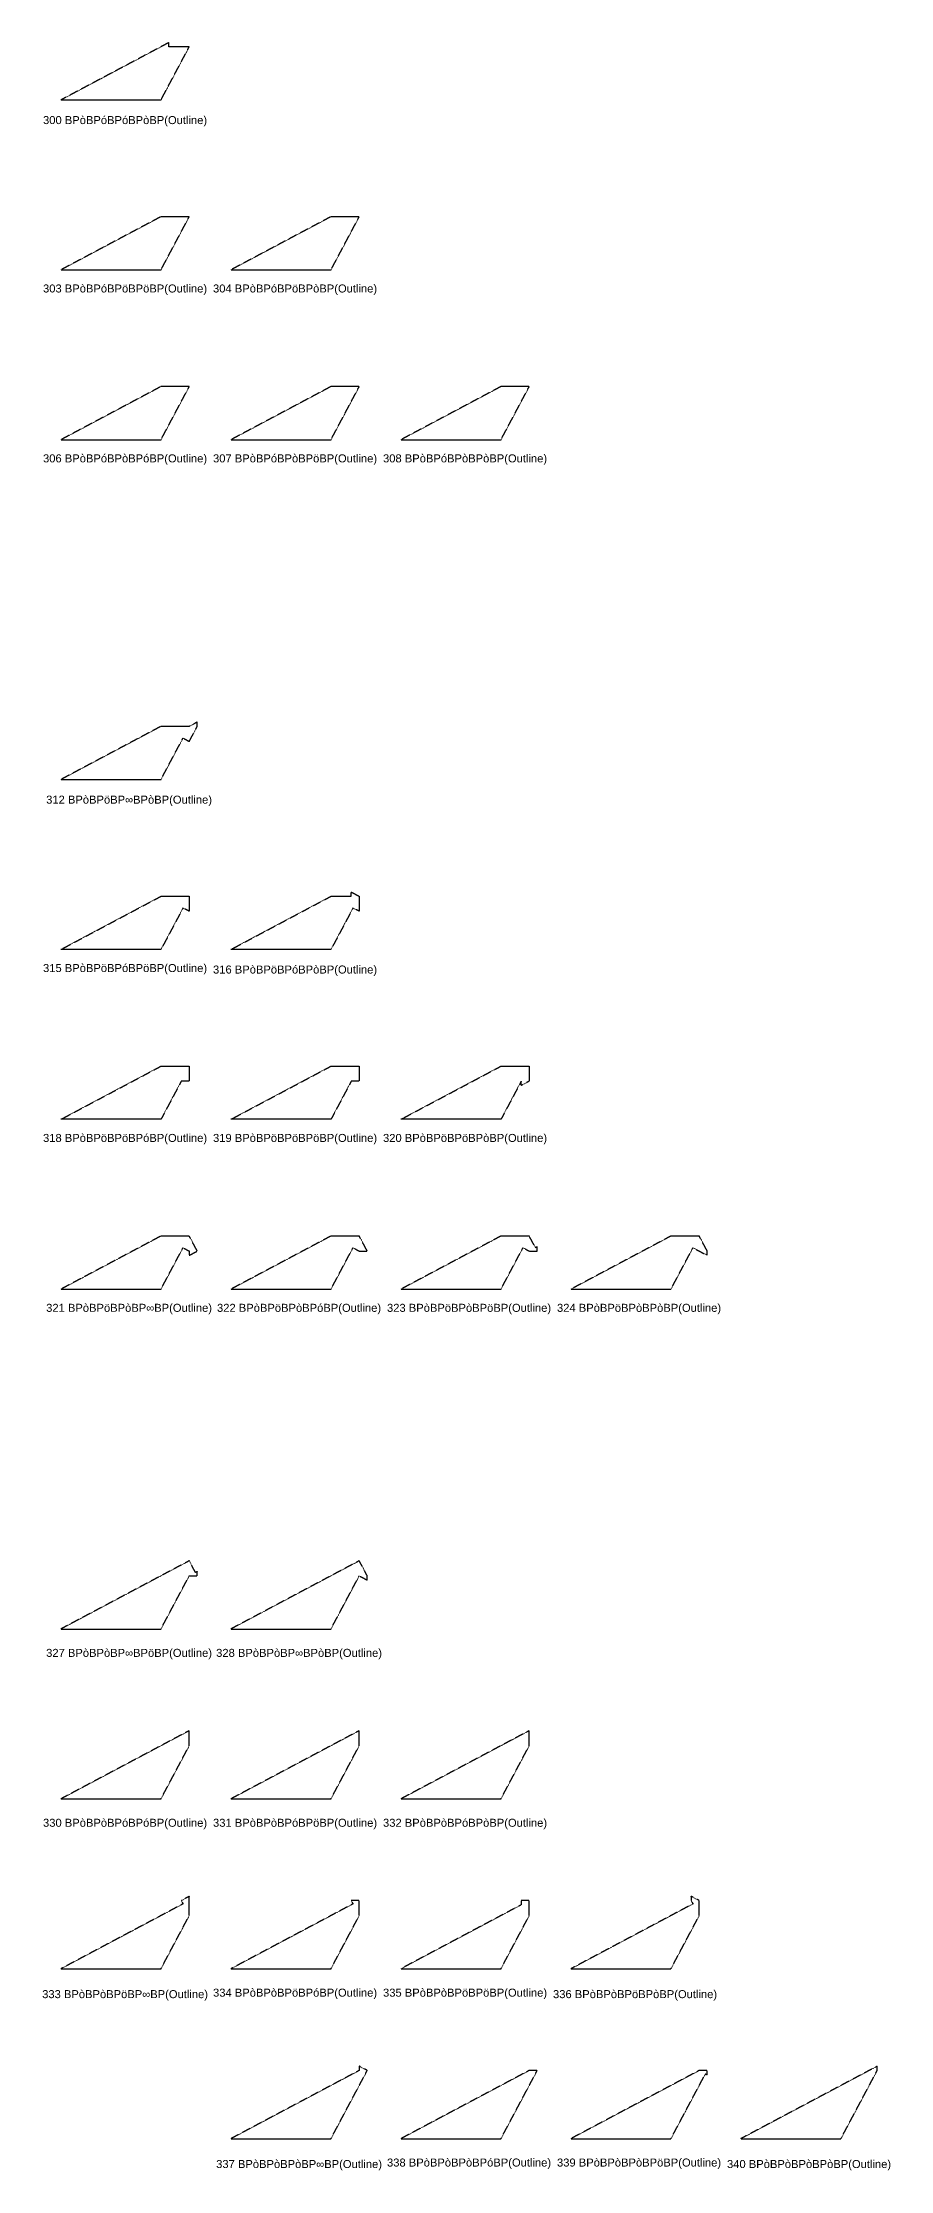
# Model space of a CAD drawing. Header units: millimetres. Extents: x 130908 to 599272, y -2842299 to 24518.
# Drawn here: x 472179 to 599272, y -2842299 to -2523127 of the extents above; entities that cross this region are included whole.
import ezdxf
from ezdxf.enums import TextEntityAlignment as Align

# ---------------------------------------------------------------- set-up
doc = ezdxf.new("R2010")
doc.units = ezdxf.units.MM
doc.linetypes.add('DASHED', pattern=[19.05, 12.7, -6.35])
doc.styles.add('Arial', font='arial_0.ttf')

msp = doc.modelspace()

# ---------------------------------------------------------------- linework, layer by layer
at = {"linetype": 'DASHED'}
for points in [[(491125, -2523127), (474926, -2531740), (489926, -2531740), (494167, -2523765), (491125, -2523765)], [(494167, -2549248), (489926, -2549248), (474926, -2557223), (489926, -2557223)], [(519649, -2549248), (515409, -2549248), (500409, -2557223), (515409, -2557223)], [(494167, -2574730), (489926, -2574730), (474926, -2582706), (489926, -2582706)], [(519649, -2574730), (515409, -2574730), (500409, -2582706), (515409, -2582706)], [(545132, -2574730), (540892, -2574730), (525892, -2582706), (540892, -2582706)], [(494167, -2625696), (489926, -2625696), (474926, -2633672), (489926, -2633672), (493232, -2627454), (494167, -2627951), (495366, -2625696), (495366, -2625059)], [(494167, -2653434), (493232, -2652937), (489926, -2659155), (474926, -2659155), (489926, -2651179), (494167, -2651179)], [(518451, -2650541), (519649, -2651179), (519649, -2653434), (518715, -2652937), (515409, -2659155), (500409, -2659155), (515409, -2651179), (518451, -2651179)], [(492968, -2678917), (489926, -2684637), (474926, -2684637), (489926, -2676662), (494167, -2676662), (494167, -2678917)], [(515409, -2684637), (500409, -2684637), (515409, -2676662), (519649, -2676662), (519649, -2678917), (518451, -2678917)], [(545132, -2678917), (543933, -2679554), (543933, -2678917), (540892, -2684637), (525892, -2684637), (540892, -2676662), (545132, -2676662)], [(494167, -2702145), (489926, -2702145), (474926, -2710120), (489926, -2710120), (493232, -2703902), (494167, -2704399), (494167, -2705037), (495366, -2704399)], [(518715, -2703902), (519649, -2704399), (520848, -2704399), (519649, -2702145), (515409, -2702145), (500409, -2710120), (515409, -2710120)], [(546067, -2703902), (545132, -2702145), (540892, -2702145), (525892, -2710120), (540892, -2710120), (544198, -2703902), (545132, -2704399), (546331, -2704399), (546331, -2703762)], [(570615, -2702145), (566374, -2702145), (551374, -2710120), (566374, -2710120), (569680, -2703902), (571814, -2705037), (571814, -2704399)], [(495101, -2752613), (494167, -2750855), (474926, -2761086), (489926, -2761086), (494167, -2753110), (495366, -2753110), (495366, -2752473)], [(519649, -2750855), (500409, -2761086), (515409, -2761086), (519649, -2753110), (520848, -2753748), (520848, -2753110)], [(489926, -2786569), (494167, -2778593), (494167, -2776338), (474926, -2786569)], [(515409, -2786569), (519649, -2778593), (519649, -2776338), (500409, -2786569)], [(540892, -2786569), (545132, -2778593), (545132, -2776338), (525892, -2786569)], [(493232, -2802318), (474926, -2812052), (489926, -2812052), (494167, -2804076), (494167, -2801184), (492968, -2801821)], [(518451, -2801821), (518715, -2802318), (500409, -2812052), (515409, -2812052), (519649, -2804076), (519649, -2801821)], [(543933, -2802459), (525892, -2812052), (540892, -2812052), (545132, -2804076), (545132, -2801821), (543933, -2801821)], [(569680, -2802318), (551374, -2812052), (566374, -2812052), (570615, -2804076), (570615, -2801821), (569416, -2801184), (569416, -2801821)], [(519649, -2826666), (519649, -2827304), (500409, -2837534), (515409, -2837534), (520848, -2827304)], [(546331, -2827304), (545132, -2827304), (525892, -2837534), (540892, -2837534)], [(571814, -2827304), (570615, -2827304), (551374, -2837534), (566374, -2837534), (571550, -2827801), (571814, -2827941)], [(597297, -2826666), (576857, -2837534), (591857, -2837534), (597297, -2827304)]]:
    msp.add_lwpolyline(points, close=True, dxfattribs=at)

# ---------------------------------------------------------------- texts
at = {"linetype": 'DASHED', "ltscale": 100, "style": 'Arial'}
for s, p in [('300 BPòBPóBPóBPòBP(Outline)', (484546, -2534755)), ('303 BPòBPóBPöBPöBP(Outline)', (484546, -2560015)), ('304 BPòBPóBPöBPòBP(Outline)', (510029, -2560015)), ('306 BPòBPóBPòBPóBP(Outline)', (484546, -2585498)), ('307 BPòBPóBPòBPöBP(Outline)', (510029, -2585498)), ('308 BPòBPóBPòBPòBP(Outline)', (535512, -2585498)), ('312 BPòBPöBP∞BPòBP(Outline)', (485146, -2636686)), ('315 BPòBPöBPóBPöBP(Outline)', (484546, -2661946)), ('316 BPòBPöBPóBPòBP(Outline)', (510029, -2662169)), ('318 BPòBPöBPöBPóBP(Outline)', (484546, -2687429)), ('319 BPòBPöBPöBPöBP(Outline)', (510029, -2687429)), ('320 BPòBPöBPöBPòBP(Outline)', (535512, -2687429)), ('321 BPòBPöBPòBP∞BP(Outline)', (485146, -2712912)), ('322 BPòBPöBPòBPóBP(Outline)', (510629, -2712912)), ('323 BPòBPöBPòBPöBP(Outline)', (536111, -2712912)), ('324 BPòBPöBPòBPòBP(Outline)', (561594, -2712912)), ('327 BPòBPòBP∞BPöBP(Outline)', (485146, -2764667)), ('328 BPòBPòBP∞BPòBP(Outline)', (510629, -2764667)), ('330 BPòBPòBPóBPóBP(Outline)', (484546, -2790149)), ('331 BPòBPòBPóBPöBP(Outline)', (510029, -2790149)), ('332 BPòBPòBPóBPòBP(Outline)', (535512, -2790149)), ('334 BPòBPòBPöBPóBP(Outline)', (510029, -2815632)), ('335 BPòBPòBPöBPöBP(Outline)', (535512, -2815632)), ('333 BPòBPòBPöBP∞BP(Outline)', (484546, -2815855)), ('336 BPòBPòBPöBPòBP(Outline)', (560995, -2815855)), ('338 BPòBPòBPòBPóBP(Outline)', (536111, -2841115)), ('339 BPòBPòBPòBPöBP(Outline)', (561594, -2841115)), ('337 BPòBPòBPòBP∞BP(Outline)', (510629, -2841338)), ('340 BPòBPòBPòBPòBP(Outline)', (587077, -2841338))]:
    msp.add_text(s, height=1200, dxfattribs=at).set_placement(p, align=Align.MIDDLE_CENTER)

doc.saveas('drawing.dxf')
